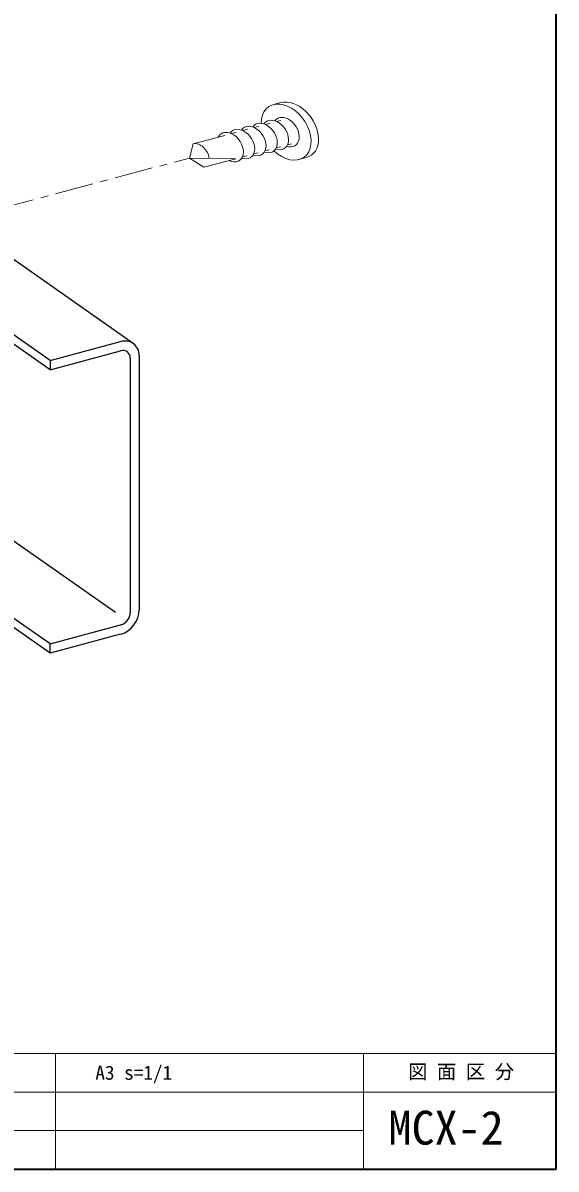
# Model space of a CAD drawing. Units: millimetres on the paper. Extents: x -406 to -17, y -286 to 287.
# Drawn here: x -85.9 to -16.7, y -286.2 to -137.4 of the extents above; entities that cross this region are included whole.
import ezdxf
from ezdxf.enums import TextEntityAlignment as Align

# ---------------------------------------------------------------- set-up
doc = ezdxf.new("R2010")
doc.units = ezdxf.units.MM
doc.linetypes.add('CHAIN1', pattern=[8, 5, -1, 1, -1])
for name, color, linetype, lineweight in [('8-1_野縁受け', 5, 'Continuous', 25), ('8-3_ねじ', 4, 'Continuous', 18), ('8-4_基準線', 4, 'Continuous', 18), ('F-0_図面枠', 4, 'Continuous', 18)]:
    doc.layers.add(name, color=color, linetype=linetype, lineweight=lineweight)
doc.layers.add('F-2_文字1', color=7, linetype='Continuous')
doc.layers.add('F-3_文字2', color=7, linetype='Continuous')
doc.styles.add('ＭＳ ゴシック', font='')
doc.styles.get('ＭＳ ゴシック').set_extended_font_data('MS Gothic')

msp = doc.modelspace()

# ---------------------------------------------------------------- linework, layer by layer
at = {"layer": '8-1_野縁受け'}
for p, q in [((-71.59, -179.027), (-97.688, -160.753)), ((-82.406, -181.244), (-107.8, -163.463)), ((-82.406, -182.444), (-108.377, -164.258)), ((-82.406, -181.244), (-73.23, -178.785)), ((-82.406, -182.444), (-73.23, -179.985)), ((-82.406, -181.244), (-82.406, -182.444)), ((-71.974, -180.949), (-71.974, -213.949)), ((-70.815, -180.638), (-70.815, -213.638)), ((-73.908, -213.972), (-102.923, -193.655)), ((-82.406, -218.044), (-107.926, -200.175)), ((-82.406, -219.244), (-108.377, -201.058)), ((-82.406, -218.044), (-73.23, -215.585)), ((-73.23, -216.785), (-82.406, -219.244)), ((-82.406, -219.244), (-82.406, -218.044))]:
    msp.add_line(p, q, dxfattribs=at)
for centre, major_axis, start_param, end_param in [((-73.23, -181.285), (1.699, 2.214), 5.5027621, 7.0835082), ((-73.23, -181.285), (0.884, 1.151), 5.5027621, 7.0636086), ((-73.23, -214.285), (0.884, 1.151), 3.9419156, 5.5027621), ((-73.23, -214.285), (1.699, 2.214), 3.9419156, 5.5027621)]:
    msp.add_ellipse(centre, major_axis=major_axis, ratio=0.775, start_param=start_param, end_param=end_param, dxfattribs=at)
at = {"layer": '8-3_ねじ'}
for p, q in [((-53.395, -148.008), (-52.429, -147.749)), ((-52.442, -150.062), (-52.97, -150.203)), ((-58.222, -151.611), (-58.827, -151.773)), ((-56.758, -151.218), (-57.363, -151.38)), ((-55.294, -150.826), (-55.899, -150.988)), ((-53.829, -150.434), (-54.434, -150.596)), ((-64.295, -154.945), (-63.814, -153.109)), ((-59.686, -152.003), (-63.814, -153.109)), ((-51.034, -153.098), (-51.562, -153.239)), ((-56.814, -154.647), (-57.419, -154.809)), ((-55.349, -154.254), (-55.955, -154.416)), ((-53.885, -153.862), (-54.49, -154.024)), ((-52.421, -153.47), (-53.026, -153.632)), ((-64.295, -154.945), (-62.406, -156.145)), ((-64.295, -154.945), (-58.279, -155.039)), ((-58.278, -155.039), (-62.406, -156.145)), ((-50.082, -155.152), (-49.116, -154.893))]:
    msp.add_line(p, q, dxfattribs=at)
for centre, major_axis, start_param, end_param in [((-51.738, -151.58), (-2.294, 3.277), 1.8460556, 7.0797792), ((-50.772, -151.321), (-2.294, 3.277), 2.8918545, 6.0339802), ((-54.59, -152.344), (-1.205, 1.72), 2.3685222, 6.5573124), ((-53.126, -151.952), (-1.205, 1.72), 2.3685223, 6.5573125), ((-51.738, -151.58), (-1.205, 1.72), 2.3985712, 6.5272635), ((-58.983, -153.521), (-1.205, 1.72), 2.2646651, 6.6611696), ((-57.518, -153.129), (-1.205, 1.72), 2.3685223, 6.5573125), ((-56.054, -152.736), (-1.205, 1.72), 2.3685223, 6.5573125), ((-63.11, -154.627), (-0.975, 1.393), 4.0236268, 6.0136988)]:
    msp.add_ellipse(centre, major_axis=major_axis, ratio=0.7, start_param=start_param, end_param=end_param, dxfattribs=at)
at = {"layer": '8-4_基準線', "linetype": 'CHAIN1'}
msp.add_line((-112.592, -167.886), (-64.295, -154.945), dxfattribs=at)
at = {"layer": 'F-0_図面枠', "color": 7, "lineweight": 35}
for p, q in [((-16.676, -286.242), (-16.676, -11.242)), ((-16.676, -281.242), (-16.676, -281.242))]:
    msp.add_line(p, q, dxfattribs=at)
at = {"layer": 'F-0_図面枠'}
for p, q in [((-406.176, -271.242), (-16.676, -271.242)), ((-81.676, -286.242), (-81.676, -271.242)), ((-41.676, -286.242), (-41.676, -271.242)), ((-106.676, -276.242), (-16.676, -276.242)), ((-106.676, -281.242), (-41.676, -281.242))]:
    msp.add_line(p, q, dxfattribs=at)
at = {"layer": 'F-0_図面枠', "color": 7, "lineweight": 35}
msp.add_lwpolyline([(-406.176, -11.242), (-406.176, -286.242), (-16.676, -286.242)], dxfattribs=at)

# ---------------------------------------------------------------- texts
at = {"layer": 'F-2_文字1', "style": 'ＭＳ ゴシック'}
msp.add_text('図 面 区 分', height=1.833, dxfattribs=at).set_placement((-35.888, -275.058), align=Align.BOTTOM_LEFT)
at = {"layer": 'F-3_文字2', "style": 'ＭＳ ゴシック'}
for s, height, p in [('A3 s=1/1', 1.833, (-76.516, -275.194)), ('MCX-2', 4.399, (-38.444, -284.389))]:
    msp.add_text(s, height=height, dxfattribs=at).set_placement(p, align=Align.BOTTOM_LEFT)

doc.saveas('drawing.dxf')
